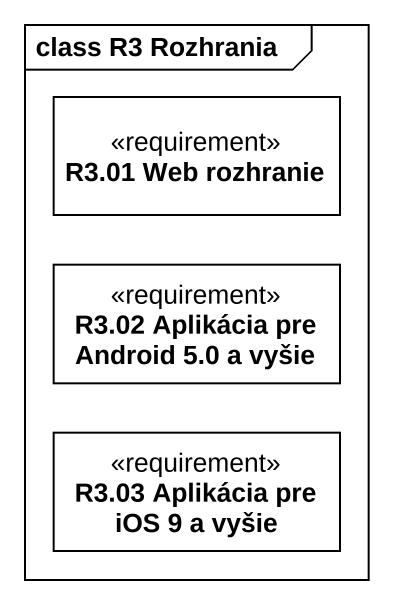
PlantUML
@startuml
mainframe class R3 Rozhrania
hide circle
hide empty members
class "R3.01 Web rozhranie" as R3_01_Web_rozhranie <<requirement>>
class "R3.02 Aplikácia pre Android 5.0 a vyšie" as R3_02_Aplikácia_pre_Android <<requirement>>
class "R3.03 Aplikácia pre iOS 9 a vyšie" as R3_03_Aplikácia_pre_iOS_9_a <<requirement>>
@enduml
